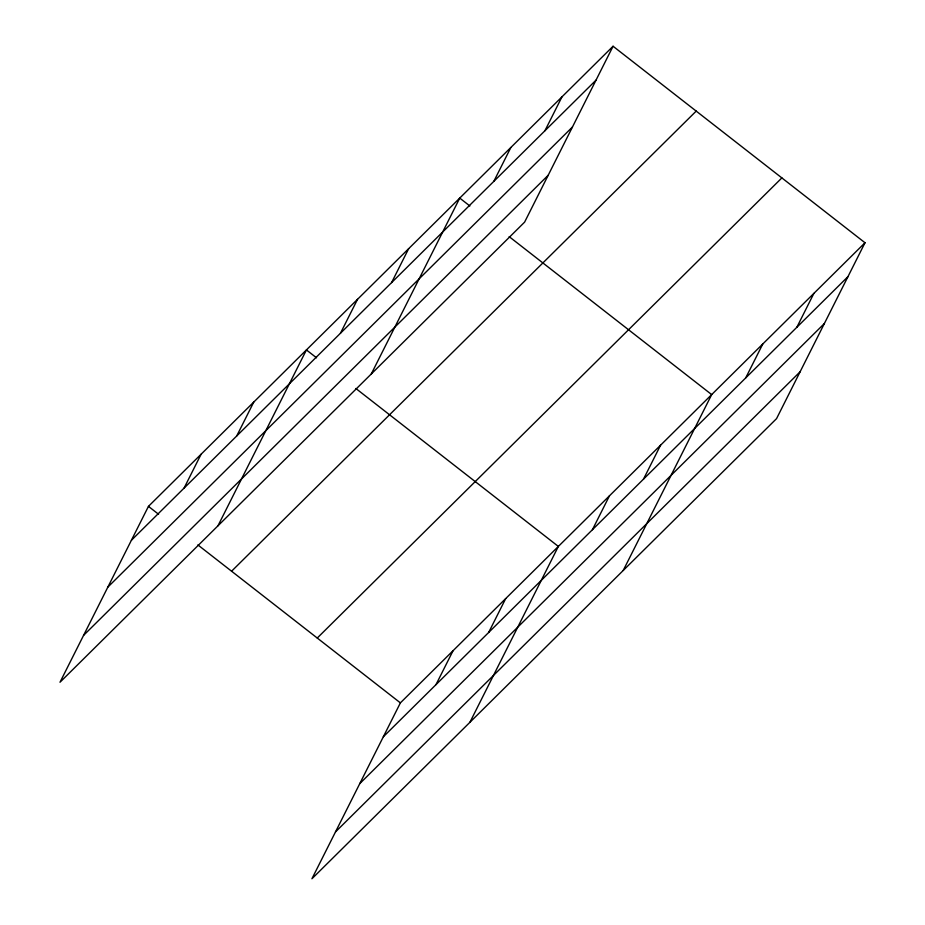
<?xml version="1.0" encoding="UTF-8"?>
<svg xmlns="http://www.w3.org/2000/svg" width="925" height="925" viewBox="0 0 925 925"><rect width="100%" height="100%" fill="white"/><g stroke="black" fill="none" stroke-linecap="round" stroke-linejoin="round"><path stroke-width="1.39" d="M613.067 46.25L148.451 506.368L59.998 682.245L524.614 222.127L613.067 46.25L865.002 242.755L776.549 418.632L311.933 878.75L400.386 702.873L865.002 242.755M184.063 488.123L201.107 454.221M236.719 435.976L253.762 402.074M217.965 525.805L306.418 349.928L316.535 357.813M340.481 333.208L357.536 299.318M391.587 282.599L408.642 248.698M371.283 373.966L459.748 198.089L469.854 205.974M493.811 181.369L510.854 147.48M544.918 130.76L561.961 96.859M435.999 684.627L453.042 650.726M488.654 632.48L505.697 598.579M469.9 722.309L558.353 546.432L355.859 388.488M592.416 529.713L609.459 495.823M643.522 479.104L660.577 445.203M623.219 570.471L711.683 394.593L509.178 236.65M745.735 377.874L762.79 343.984M796.853 327.265L813.896 293.364M131.408 540.269L596.024 80.151M107.843 587.121L572.459 127.002M83.562 635.394L548.178 175.276M231.585 571.211L696.213 111.093M317.252 638.03L781.868 177.912M383.343 736.774L847.959 276.656M359.767 783.625L824.395 323.507M335.498 831.899L800.113 371.781M148.451 506.368L158.568 514.254M197.881 544.929L400.386 702.873"/></g></svg>
